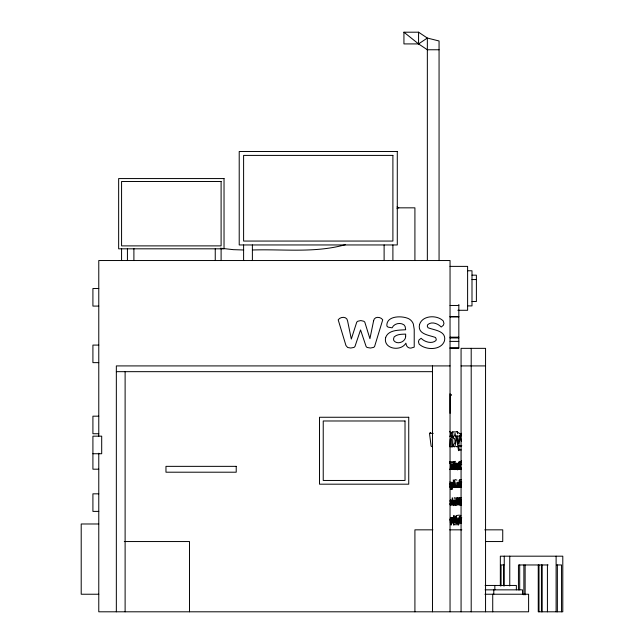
<?xml version="1.0" encoding="UTF-8"?>
<svg xmlns="http://www.w3.org/2000/svg" width="644" height="644" viewBox="0 0 644 644"><rect width="100%" height="100%" fill="white"/><g stroke="black" fill="none" stroke-linecap="round" stroke-linejoin="round"><path stroke-width="0.97" d="M449.898 463.503L450.043 462.811A1.473 0.531 -90 0 1 450.301 462.811L450.438 464.179L455.348 464.179L455.574 464.743M454.704 463.503L454.849 462.811A1.473 0.531 -90 0 1 455.107 462.811L455.244 464.179M458.955 498.424L459.253 497.683L461.37 497.683M453.754 463.422L454.342 461.498L455.541 461.37M454.664 480.456L455.05 479.555L456.926 480.126M459.341 480.456L459.719 479.555L461.426 479.877M450.502 434.209L451.267 432.406M450.526 503.777L451.573 502.054L451.138 499.961C449.866 499.028 449.826 502.594 450.462 501.104A1.988 0.716 -90 0 1 450.913 500.943C451.203 502.231 448.884 503.713 450.478 505.258L451.484 504.968L451.541 503.664L451.219 504.123A2.52 0.91 -90 0 1 450.719 504.284L450.526 503.777L452.45 503.777M450.864 521.672L451.911 519.941L451.468 517.848C450.204 516.923 450.156 520.489 450.8 518.992A1.988 0.716 -90 0 1 451.243 518.831C451.541 520.127 449.214 521.6 450.808 523.153L451.822 522.864L451.822 521.495L451.557 522.018A2.52 0.91 -90 0 1 451.05 522.179L450.864 521.672L452.78 521.672C454.262 523.701 452.877 518.943 452.837 521.592M459.542 503.777L460.589 502.054L460.154 499.961C458.882 499.028 458.842 502.594 459.478 501.104A1.988 0.716 -90 0 1 459.929 500.943C460.219 502.231 457.9 503.713 459.494 505.258L460.5 504.968L460.5 503.608L460.235 504.123A2.52 0.91 -90 0 1 459.736 504.284L459.542 503.777L461.466 503.777M459.051 480.754L459.422 480.279L459.8 480.754M454.278 524.385L453.698 525.053L453.779 523.363M458.955 524.385L458.375 525.053L458.448 523.363M460.629 516.263C462.73 514.661 452.998 514.395 455.791 518.605C455.123 516.705 453.714 518.581 456.596 518.05M450.607 469.13L450.092 469.106M453.827 469.13C452.072 470.965 453.014 461.273 454.455 465.145L455.058 464.058A1.811 0.652 -90 0 1 455.525 464.582L455.654 464.992L456.274 463.181L457.538 463.334A1.763 0.797 -90 0 1 457.916 464.276L457.964 464.726M453.054 487.242L453.054 482.082L452.587 482.903C450.027 478.484 451.83 494.946 452.152 483.233A1.28 0.459 -90 0 1 452.571 483.926L452.635 487.226L453.465 487.242M458.464 469.13L457.948 469.106M460.975 469.13C459.566 471.36 460.138 461.829 460.951 464.863M396.978 206.99L398.813 207.835L396.978 208.688M459.719 469.13C457.49 469.774 460.259 467.206 459.293 465.371L458.729 464.71L459.422 462.811A1.473 0.531 -90 0 1 459.679 462.811L459.824 464.179L461.74 464.179M454.294 498.102L454.575 497.683L454.986 498.102M459.301 449.931L458.528 450.695L456.355 436.769L457.151 435.996L458.295 443.515L459.228 436.721A1.578 0.572 -90 0 1 459.736 435.899L460.339 436.809L458.673 445.946L459.301 449.931L461.217 449.931M451.895 487.025C452.209 487.291 452.418 490.301 451.661 489.046M458.584 498.15L459.124 497.683L459.502 498.271M432.245 446.719L431.118 446.139L429.508 433.356L430.667 432.446M460.806 498.271L461.176 497.683M455.389 498.11L458.182 498.11M458.101 464.622L458.617 464.058L459.132 464.67M456.258 469.259L455.694 469.331L455.26 465.338L454.865 469.347L454.439 469.331L454.004 465.338L453.529 469.476L453.312 469.106M454.382 487.154L453.931 487.267L454.157 485.584L456.081 485.584M455.099 469.17L454.632 469.621L454.221 469.235M456.298 464.654L456.805 464.179L457.256 464.735M453.078 480.102L453.529 479.997L453.529 481.905M461.41 433.267L460.581 437.332L461.394 441.39M460.621 487.146L460.162 487.25M459.405 433.549L460.235 433.581L460.355 436.028M453.344 461.973L453.795 461.973L453.698 463.294M449.85 446.622L450.18 439.707L450.542 438.508L451.186 438.516C452.217 440.085 451.082 449.689 452.772 445.246L452.772 431.891C450.719 431.126 452.12 436.753 451.669 437.703L450.824 435.916L449.834 436.101M456.548 487.242L456.121 487.226M458.681 487.25L458.206 487.13M457.868 487.242L457.441 487.226M457.465 469.178L456.999 469.589L456.451 469.065M455.59 487.065L454.736 487.242M449.778 483.346C450.824 484.417 451.524 482.404 449.818 481.986M454.881 463.269L455.485 463.527M451.323 518.146L451.943 517.736L452.523 518.203M455.332 518.146L456.298 518.09M450.655 517.776L451.267 518.009M455.67 517.776L456.427 517.623M461.41 460.734L461.418 462.231M453.424 518.074L454.431 518.098M450.156 436.495L451.774 435.972M452.482 469.267L451.428 469.267M455.397 517.889L456.21 517.816M451.203 436.125L451.629 435.779M457.111 499.986L457.779 500.114M455.155 500.034L455.944 499.961M427.35 260.53L427.35 38.052L418.568 32.2L403.933 32.2L403.933 43.913L418.568 43.913L427.35 38.052L439.063 40.983L439.063 260.53M456.902 431.681L457.578 431.891L457.578 433.798M449.826 469.621L450.406 468.599L450.542 464.179M454.656 446.622L454.117 446.614M457.296 446.622L456.757 446.614M461.354 483.097L460.959 484.208L461.563 484.328M461.354 518.887L460.959 519.99L461.563 520.111M457.143 497.683L456.838 500.332M460.194 523.234L459.752 523.21M451.79 446.743L450.655 446.743M460.38 497.731L460.066 498.754M452.708 446.791L451.138 446.429M461.297 505.323L460.669 505.307M456.016 505.274L455.284 505.258M345.361 244.672C315.19 253.189 283.449 248.987 252.593 249.993M461.321 481.954L460.774 482.267A1.739 0.628 -90 0 0 460.476 483.193L460.42 487.267L460.951 486.574L461.402 487.419M461.321 517.736L460.774 518.05A1.739 0.628 -90 0 0 460.476 518.984L460.42 523.049L460.951 522.356L461.402 523.202M439.063 49.765L427.35 49.765L418.568 43.913L403.933 32.2M398.813 207.835L414.913 207.835L414.913 260.53M450.043 266.383L467.608 266.383L467.608 310.287L457.852 310.287M467.608 270.77L471.996 270.77L471.996 305.9L467.608 305.9M471.996 275.165L476.391 275.165L476.391 301.513L471.996 301.513M471.996 279.552L476.391 279.552M98.774 288.52L92.913 288.52L92.913 306.085L98.774 306.085M450.043 305.473L458.826 305.473M450.043 316.566L458.826 316.566M450.043 316.937L458.826 316.937M450.043 337.174L458.826 337.174M450.043 337.947L458.826 337.947M450.043 341.392L458.826 341.392M98.774 345.087L92.913 345.087L92.913 362.644L98.774 362.644M450.043 347.985L458.826 347.985M450.043 348.114L458.826 348.114L458.826 304.491M450.043 365.913L116.339 365.913L116.339 611.8M461.072 365.913L485.552 365.913M116.339 371.668L432.478 371.668M450.043 393.774L450.043 413.351M98.774 416.177L92.913 416.177L92.913 433.742L98.774 433.742M452.772 431.891L457.578 431.891M429.508 433.356L433.251 433.356M458.898 445.729L461.78 445.729M458.673 445.946L461.555 445.946M451.315 446.654L452.845 446.654M455.992 446.654L457.514 446.654M92.913 453.73L101.696 453.73L101.696 436.165L92.913 436.165L92.913 469.194L98.774 469.194M449.721 461.764L453.569 461.764M450.196 462.77L455.002 462.77M455.791 464.646L455.976 464.123L459.067 464.3M451.001 469.371L451.533 468.679C454.101 471.384 452.096 465.862 451.653 465.451C452.99 466.916 453.135 463.455 451.355 464.372A1.739 0.628 -90 0 0 451.058 465.306L451.001 469.371L456.016 469.548L456.185 464.3M461.78 482.066L459.856 482.066L459.719 480.706A1.473 0.531 -90 0 0 459.462 480.706L458.761 482.598L459.325 483.266C458.069 490.358 460.75 486.969 459.961 482.066M451.597 484.208L449.673 484.208C451.645 483.861 451.138 488.716 449.778 486.953M459.204 484.208C453.682 484.57 461.973 482.525 457.087 482.267A1.739 0.628 -90 0 0 456.797 483.193L456.805 487.379L457.264 486.574C458.295 489.303 459.558 484.014 457.345 484.208M450.092 487.267L453.931 487.267L453.36 486.936L454.616 480.279L455.541 487.436L455.075 485.584M456.741 487.267L461.547 487.267M450.285 489.021L452.209 489.021M98.774 493.827L92.913 493.827L92.913 511.392L98.774 511.392M461.402 499.961L458.52 499.961L458.383 498.601A1.473 0.531 -90 0 0 458.117 498.593L457.425 500.493L457.989 501.153C456.733 508.245 459.405 504.864 458.625 499.961M455.324 502.892C459.019 504.453 453.762 502.892 455.863 505.307C457.884 505.186 457.312 501.596 456.749 500.203C455.01 498.859 454.31 504.888 457.248 502.892M450.575 503.471L452.491 503.471M459.591 503.471L461.515 503.471M461.78 517.856L459.856 517.856L459.719 516.488A1.473 0.531 -90 0 0 459.462 516.488L458.761 518.388L459.325 519.048C458.077 526.132 460.742 522.767 459.961 517.856M454.72 519.99C449.206 520.36 457.49 518.307 452.611 518.05A1.739 0.628 -90 0 0 452.313 518.984L452.321 523.161L452.788 522.356C453.819 525.085 455.083 519.805 452.861 519.99M459.204 519.99C453.682 520.36 461.973 518.307 457.087 518.05A1.739 0.628 -90 0 0 456.797 518.984L456.805 523.161L457.264 522.356C458.295 525.085 459.558 519.805 457.345 519.99M450.905 521.358L452.829 521.358M450.881 521.898L452.804 521.898M456.741 523.049L458.665 523.049M98.774 523.983L81.208 523.983L81.208 594.235L98.774 594.235M453.513 524.715L458.19 524.715M432.881 529.835L414.913 529.835L414.913 611.8M449.713 529.835L461.82 529.835M484.771 529.835L502.739 529.835L502.739 541.548L485.673 541.548M124.284 541.548L189.513 541.548L189.513 611.8M503.986 564.965L501.072 564.965L501.072 585.887M548.108 564.965L518.444 564.965L518.444 589.88M556.714 564.965L561.544 564.965L561.544 611.8M485.101 585.452L516.367 585.452L516.367 589.848M485.101 589.848L522.485 589.848L522.485 594.235M484.94 594.235L528.603 594.235L528.603 611.8L98.774 611.8L98.774 453.223M243.674 249.993L233.313 249.655L220.353 248.19M457.57 432.406L459.405 433.251M449.778 484.98C450.776 484.819 450.526 487.218 449.802 486.172M457.248 497.683L457.57 499.873M459.365 497.683L459.679 498.424M461.362 468.333L460.951 467.641M460.758 436.101L455.55 436.028L455.058 433.211L454.471 436.028C452.885 435.449 452.901 439.007 454.487 438.419C456.596 444.964 452.185 442.79 453.851 446.727L454.865 446.695C455.711 443.177 456.419 439.136 455.751 436.028M459.921 464.179C460.194 465.403 460.122 469.734 459.204 469.106M449.689 431.351L450.486 432.671L450.55 436.527M461.434 486.494L460.959 485.359M461.434 522.276L460.959 521.141M461.378 469.548C460.854 467.745 460.943 470.152 460.46 469.106M459.405 464.034C458.27 461.442 461.048 463.962 460.822 462.537C460.259 459.558 457.304 462.698 458.576 464.533M452.933 518.299L451.879 517.599A1.835 0.829 -90 0 0 451.476 518.146M457.449 464.678L456.95 464.099L456.161 464.372A1.739 0.628 -90 0 0 456.033 464.614M455.38 518.026C454.012 517.486 454.173 521.39 454.551 522.517C455.131 524.562 455.968 521.415 455.952 523.153A1.578 0.572 -90 0 0 456.202 523.145L456.346 515.78M452.877 498.102L452.241 497.868L452.16 500.332M449.866 461.523L449.947 462.078M461.386 500.678L461.08 499.897L461.402 504.799M449.979 519.104L450.1 520.545M450.655 524.425L451.186 525.126L451.355 522.944M557.366 564.965L557.366 611.8M556.11 556.183L556.11 611.8M547.424 564.965L547.424 611.8M542.176 564.965L542.176 611.8M541.443 564.965L541.443 611.8M538.996 564.965L538.996 611.8M538.255 564.965L538.255 611.8L562.792 611.8L562.792 556.183L500.34 556.183L500.34 585.976M525.126 564.965L525.126 594.863M523.878 564.965L523.878 594.863M519.7 564.965L519.7 589.88M509.758 556.183L509.758 585.976M504.252 556.183L504.252 585.976M503.519 564.965L503.519 585.887M494.842 585.452L494.842 589.848M493.779 589.848L493.779 594.235M492.724 594.235L492.724 611.8M485.552 611.8L485.552 348.348L461.072 348.348L461.072 611.8M471.199 348.348L471.199 611.8M454.358 518.525L453.923 515.377L453.666 518.46M451.074 394.539L451.074 395.376M450.897 394.539L450.897 395.376M450.043 611.8L450.043 260.53L98.774 260.53L98.774 436.165M432.478 365.913L432.478 611.8M418.568 32.2L418.568 43.913M392.896 244.953L392.896 260.53M384.114 244.953L384.114 260.53M252.384 244.953L252.384 260.53M243.601 244.953L243.601 260.53M221.101 248.817L221.101 260.53M215.249 248.817L215.249 260.53M133.896 248.6L133.896 260.53M127.432 248.817L127.432 260.53M125.113 371.668L125.113 611.8M121.571 248.817L121.571 260.53M450.156 446.678A3.204 1.441 -90 0 1 449.786 446.743M456.532 466.079C457.997 477.784 459.929 457.916 456.532 466.079M453.754 501.74C453.336 512.366 453.626 497.337 452.474 502.183C452.434 511.755 450.84 495.961 453.247 500.927L453.859 499.841A1.811 0.652 -90 0 1 454.326 500.364L454.447 500.774L454.986 500.082L454.736 505.299L454.173 501.169L453.754 501.74M454.865 519.885L455.316 522.075L455.791 520.859A1.393 0.499 -90 0 0 455.606 519.185L455.123 519.064L454.865 519.885M457.023 466.208C457.522 473.05 458.971 462.287 457.023 466.208M452.313 467.955C451.589 470.023 451.339 465.266 452.313 467.955M455.839 501.636L455.799 502.151L456.733 502.151L456.427 500.984L455.839 501.636M458.053 485.842C457.321 487.911 457.079 483.161 458.053 485.842M458.053 521.624C457.321 523.693 457.079 518.943 458.053 521.624M419.534 324.552C417.352 334.445 429.218 335.057 435.561 337.528L436.27 339.291L435.932 340.555C431.746 344.234 424.662 341.964 421.112 338.301L419.019 339.935L418.463 341.755L419.131 344.097C425.507 350.304 441.261 350.65 444.497 340.829C446.646 330.783 434.41 330.283 427.986 327.732L427.278 326.106L427.608 324.785C431.424 321.09 438.041 323.489 441.204 327.023L443.354 325.268L443.974 323.393L443.233 320.929C437.115 314.691 422.335 315.141 419.534 324.552M385.684 337.384C382.834 349.064 400.818 351.938 405.897 343.172L406.388 345.2A4.46 4.46 0 0 0 410.953 348.098L414.221 347.116L414.221 329.366L413.335 323.996A9.877 9.877 0 0 0 408.682 318.708C401.8 315.431 386.014 315.681 386.875 326.049L388.034 327.12L392.099 327.828C394.039 323.449 400.166 322.193 403.957 324.842L405.148 326.54L405.656 329.736C398.934 330.259 388.638 329.631 385.684 337.384M454.624 481.833L454.278 484.377L454.97 484.377L454.624 481.833M373.552 321.05L369.922 338.672L364.802 322.153L363.852 321.267L360.801 320.559L357.702 321.267L356.744 322.153L351.31 339.042L347.615 321.05C347.116 316.164 340.426 316.462 338.189 319.818L345.949 345.514L347.647 347.486L350.698 348.034L353.991 347.422L354.941 346.544L360.551 329.921L366.138 346.585L367.056 347.454L370.413 348.034L373.584 347.406L374.55 346.617L382.737 319.818C380.532 316.454 373.979 316.188 373.552 321.05M405.656 336.273C405.784 341.9 397.147 345.176 393.83 340.579L393.516 339.042L394.16 336.909C397.211 334.059 401.743 334.284 405.656 334.115L405.656 336.273M397.284 151.517L239.214 151.517L239.214 244.953L397.284 244.953L397.284 151.517M392.896 155.405L243.601 155.405L243.601 241.057L392.896 241.057L392.896 155.405M224.032 178.565L118.649 178.565L118.649 248.817L224.032 248.817L224.032 178.565M221.101 181.487L121.571 181.487L121.571 245.887L221.101 245.887L221.101 181.487M408.739 417.264L319.513 417.264L319.513 484.183L408.739 484.183L408.739 417.264M405.02 420.983L323.232 420.983L323.232 480.464L405.02 480.464L405.02 420.983M236.219 466.353L165.967 466.353L165.967 472.205L236.219 472.205L236.219 466.353"/></g></svg>
